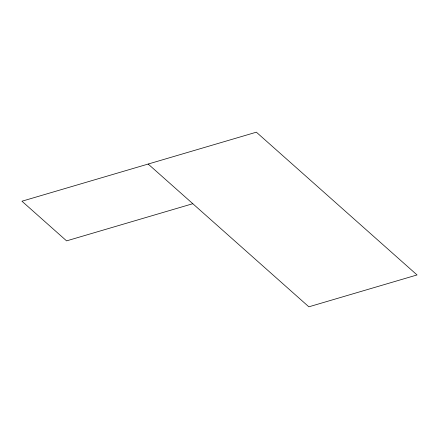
<?xml version="1.0" encoding="UTF-8"?>
<svg xmlns="http://www.w3.org/2000/svg" width="439" height="439" viewBox="0 0 439 439"><rect width="100%" height="100%" fill="white"/><g stroke="black" fill="none" stroke-linecap="round" stroke-linejoin="round"><path stroke-width="0.66" d="M192.803 203.707L66.585 240.874L21.95 201.216L256.354 132.188L417.05 274.951L308.864 306.812L148.168 164.049"/></g></svg>
